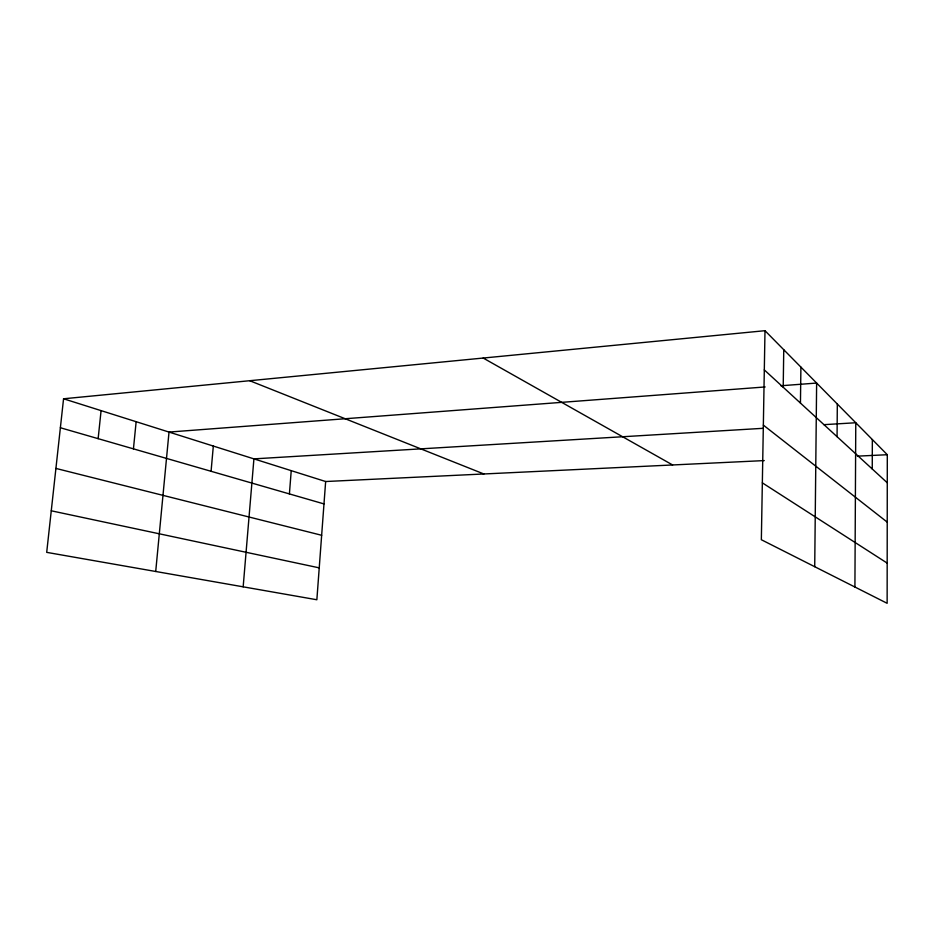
<?xml version="1.0" encoding="UTF-8"?>
<svg xmlns="http://www.w3.org/2000/svg" width="934" height="934" viewBox="0 0 934 934"><rect width="100%" height="100%" fill="white"/><g stroke="black" fill="none" stroke-linecap="round" stroke-linejoin="round"><path stroke-width="1.4" d="M764.993 330.694L887.3 454.718L887.137 603.306L761.35 539.735L764.993 330.694L63.559 398.783L46.7 552.356L316.859 599.756L325.651 481.524L63.559 398.783M872.251 468.985L872.344 439.552M854.914 587.019L855.778 422.752L823.905 424.666M837.062 436.692L837.319 404.037M814.717 566.704L816.631 383.057L780.882 385.765M800.45 403.079L800.905 367.12M783.206 387.236L783.754 349.725M289.4 493.923L291.233 470.654M243.167 586.821L253.92 458.874L763.008 428.321M211.072 471.296L213.326 446.067M155.709 571.48L169.019 432.068L765.156 386.956M133.434 448.857L136.154 421.701M98.14 438.665L101.082 410.621M325.651 481.524L764.257 460.59M857.377 456.154L887.3 454.718M51.265 510.793L319.23 567.86M55.912 468.424L321.658 535.275M60.383 427.749L323.993 503.916M249.705 380.71L483.847 473.97M483.193 358.049L672.62 464.969M762.342 482.855L887.183 563.109M763.347 425.11L887.23 522.129M764.304 369.899L887.265 482.773"/></g></svg>
